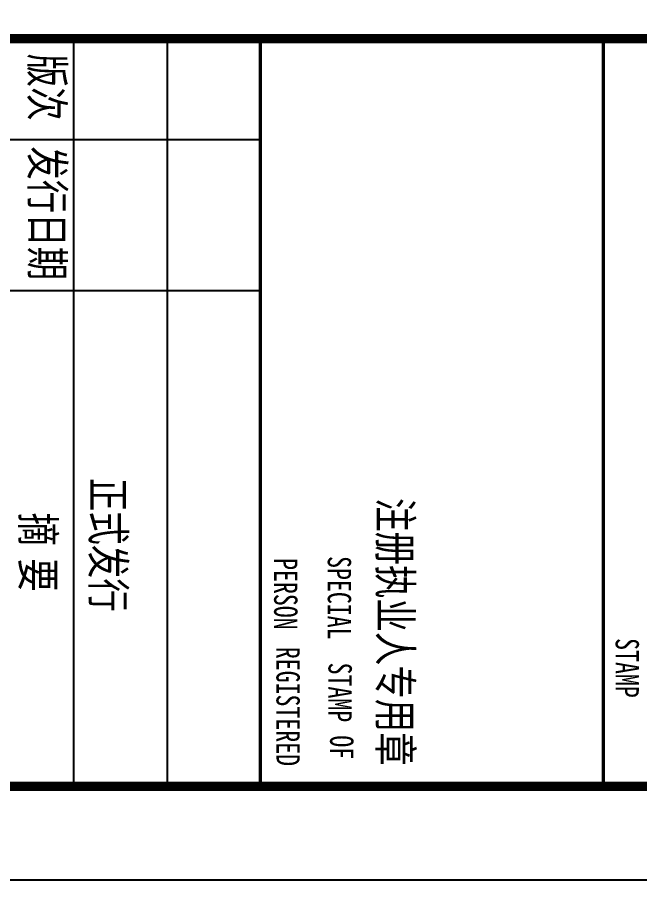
# Model space of a CAD drawing. Extents: x 174641 to 414490, y 73126 to 493158.
# Drawn here: x 196055 to 202719, y 171989 to 181217 of the extents above; entities that cross this region are included whole.
import ezdxf

# ---------------------------------------------------------------- set-up
doc = ezdxf.new("R2010")
doc.units = 0
doc.header["$LTSCALE"] = 1000
doc.header["$MEASUREMENT"] = 0
doc.layers.add('PUB_TITLE', color=7, linetype='Continuous')
doc.layers.add('TWT_TITLE', color=7, linetype='Continuous')
doc.styles.add('-宋体', font='', dxfattribs={"width": 0.8})
doc.styles.get('-宋体').set_extended_font_data('SimSun')

msp = doc.modelspace()

# ---------------------------------------------------------------- linework, layer by layer
for p, q in [((175657.8, 180989), (233057.8, 180989)), ((196658.2, 180989), (196658.2, 172989)), ((197658.2, 180989), (197658.2, 172989)), ((198658.2, 180989), (198658.2, 172989)), ((195658.2, 179907.7), (198658.2, 179907.7)), ((202329.6, 173012.7), (202329.6, 178964.6)), ((198658.2, 178289), (186658.2, 178289))]:
    msp.add_line(p, q)
at = {"const_width": 34}
for points in [[(198658.2, 180989), (198658.2, 172989)], [(202329.6, 180989), (202329.6, 173012.7)]]:
    msp.add_lwpolyline(points, dxfattribs=at)
at = {"layer": 'PUB_TITLE', "const_width": 100}
msp.add_lwpolyline([(233057.8, 180989), (233057.8, 172989), (175658.2, 172989), (175658.2, 180989)], close=True, dxfattribs=at)
at = {"layer": 'TWT_TITLE'}
msp.add_lwpolyline([(174658.2, 256089), (174658.2, 171989), (234058.2, 171989), (234058.2, 256089)], close=True, dxfattribs=at)
at = {"layer": 'TWT_TITLE', "const_width": 100}
msp.add_lwpolyline([(175658.2, 253589), (175658.2, 172989), (233058.2, 172989), (233058.2, 253589)], close=True, dxfattribs=at)

# ---------------------------------------------------------------- texts
at = {"style": '-宋体', "width": 0.75}
for s, height, p in [('版次', 350, (196199.3, 180827)), ('发行日期', 350, (196202.4, 179836.1)), ('正式发行', 350, (196854.4, 176288.7)), ('注册执业人专用章', 350, (199927, 176073.1)), ('摘', 350, (196102.4, 175917.1)), ('SPECIAL', 250, (199379.3, 175451.7)), ('要', 350, (196102.4, 175429)), ('PERSON', 250, (198805.1, 175430.2)), ('STAMP', 250, (202460.2, 174573.9)), ('REGISTERED', 250, (198829.7, 174480.9)), ('STAMP', 250, (199386.5, 174312)), ('OF', 250, (199404, 173534.1))]:
    msp.add_text(s, height=height, rotation=270, dxfattribs=at).set_placement(p)

doc.saveas('drawing.dxf')
